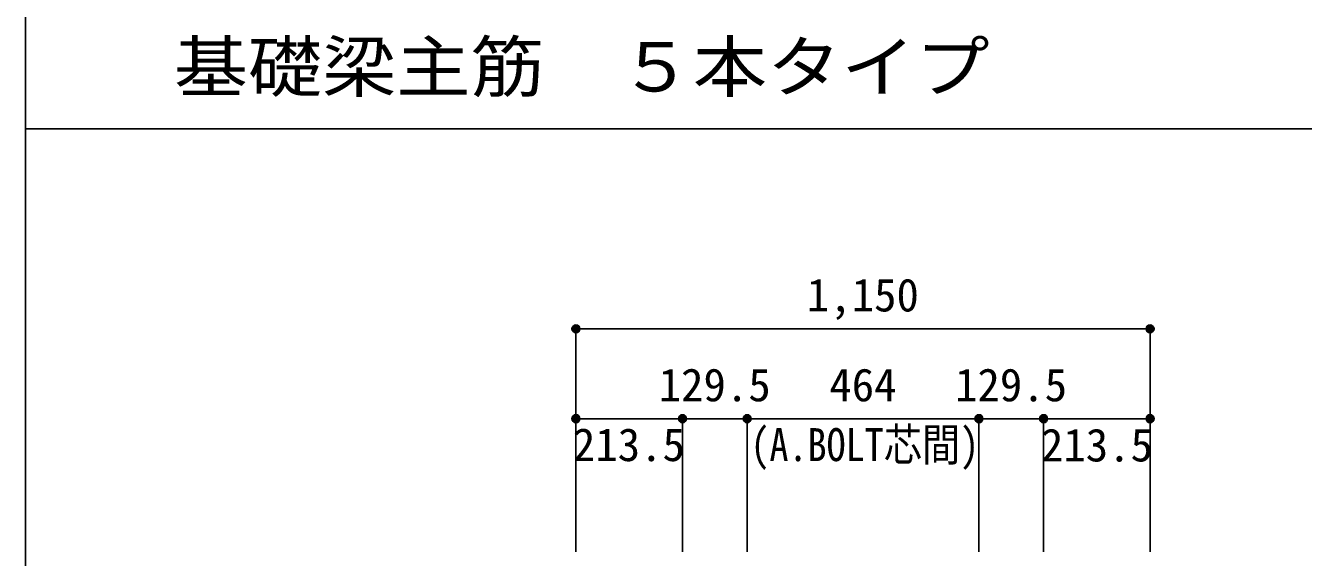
# Model space of a CAD drawing. Units: millimetres at full size, sheet at 1:30. Extents: x -5973 to 5954, y -4195 to 4201.
# Drawn here: x -5973 to -3414, y -1081 to -15 of the extents above; entities that cross this region are included whole.
import ezdxf
from ezdxf.enums import TextEntityAlignment as Align

# ---------------------------------------------------------------- set-up
doc = ezdxf.new("R2010")
doc.units = ezdxf.units.MM
doc.header["$LTSCALE"] = 30
doc.header["$PDMODE"] = 32
doc.header["$PDSIZE"] = 15
for name, color, linetype in [('0-7_文字', 4, 'Continuous'), ('0-D_寸法', 4, 'Continuous'), ('6-7_文字', 7, 'Continuous'), ('F-0_枠', 6, 'Continuous')]:
    doc.layers.add(name, color=color, linetype=linetype)
doc.styles.add('ＭＳ ゴシック', font='')
doc.styles.get('ＭＳ ゴシック').set_extended_font_data('MS Gothic')

msp = doc.modelspace()

# ---------------------------------------------------------------- linework, layer by layer
at = {"layer": '0-D_寸法'}
for p, q in [((-4870.8, -622.85), (-4870.8, -802.85)), ((-4870.8, -622.85), (-4870.8, -802.85)), ((-4870.8, -622.85), (-3720.8, -622.85)), ((-4870.8, -622.85), (-3720.8, -622.85)), ((-3720.8, -622.85), (-3720.8, -802.85)), ((-4870.8, -802.85), (-4870.8, -1069.89)), ((-4870.8, -802.85), (-4657.3, -802.85)), ((-4870.8, -802.85), (-4870.8, -1069.89)), ((-4657.3, -802.85), (-4657.3, -1069.89)), ((-4657.3, -802.85), (-4527.8, -802.85)), ((-4527.8, -802.85), (-4527.8, -1069.89)), ((-4527.8, -802.85), (-4063.8, -802.85)), ((-4063.8, -802.85), (-4063.8, -1069.89)), ((-4063.8, -802.85), (-3934.3, -802.85)), ((-3934.3, -802.85), (-3934.3, -1069.89)), ((-3934.3, -802.85), (-3720.8, -802.85)), ((-3720.8, -802.85), (-3720.8, -1069.89))]:
    msp.add_line(p, q, dxfattribs=at)
for centre, radius in [((-4870.8, -622.85), 8), ((-4870.8, -622.85), 7.2), ((-4870.8, -622.85), 6.4), ((-4870.8, -622.85), 5.6), ((-4870.8, -622.85), 4.8), ((-4870.8, -622.85), 4), ((-4870.8, -622.85), 3.2), ((-4870.8, -622.85), 2.4), ((-4870.8, -622.85), 1.6), ((-4870.8, -622.85), 0.8), ((-3720.8, -622.85), 8), ((-3720.8, -622.85), 7.2), ((-3720.8, -622.85), 6.4), ((-3720.8, -622.85), 5.6), ((-3720.8, -622.85), 4.8), ((-3720.8, -622.85), 4), ((-3720.8, -622.85), 3.2), ((-3720.8, -622.85), 2.4), ((-3720.8, -622.85), 1.6), ((-3720.8, -622.85), 0.8), ((-4870.8, -802.85), 8), ((-4870.8, -802.85), 7.2), ((-4870.8, -802.85), 6.4), ((-4870.8, -802.85), 5.6), ((-4870.8, -802.85), 4.8), ((-4870.8, -802.85), 4), ((-4870.8, -802.85), 3.2), ((-4870.8, -802.85), 2.4), ((-4870.8, -802.85), 1.6), ((-4870.8, -802.85), 0.8), ((-4657.3, -802.85), 8), ((-4657.3, -802.85), 7.2), ((-4657.3, -802.85), 6.4), ((-4657.3, -802.85), 5.6), ((-4657.3, -802.85), 4.8), ((-4657.3, -802.85), 4), ((-4657.3, -802.85), 3.2), ((-4657.3, -802.85), 2.4), ((-4657.3, -802.85), 1.6), ((-4657.3, -802.85), 0.8), ((-4527.8, -802.85), 8), ((-4527.8, -802.85), 7.2), ((-4527.8, -802.85), 6.4), ((-4527.8, -802.85), 5.6), ((-4527.8, -802.85), 4.8), ((-4527.8, -802.85), 4), ((-4527.8, -802.85), 3.2), ((-4527.8, -802.85), 2.4), ((-4527.8, -802.85), 1.6), ((-4527.8, -802.85), 0.8), ((-4063.8, -802.85), 8), ((-4063.8, -802.85), 7.2), ((-4063.8, -802.85), 6.4), ((-4063.8, -802.85), 5.6), ((-4063.8, -802.85), 4.8), ((-4063.8, -802.85), 4), ((-4063.8, -802.85), 3.2), ((-4063.8, -802.85), 2.4), ((-4063.8, -802.85), 1.6), ((-4063.8, -802.85), 0.8), ((-3934.3, -802.85), 8), ((-3934.3, -802.85), 7.2), ((-3934.3, -802.85), 6.4), ((-3934.3, -802.85), 5.6), ((-3934.3, -802.85), 4.8), ((-3934.3, -802.85), 4), ((-3934.3, -802.85), 3.2), ((-3934.3, -802.85), 2.4), ((-3934.3, -802.85), 1.6), ((-3934.3, -802.85), 0.8), ((-3720.8, -802.85), 8), ((-3720.8, -802.85), 7.2), ((-3720.8, -802.85), 6.4), ((-3720.8, -802.85), 5.6), ((-3720.8, -802.85), 4.8), ((-3720.8, -802.85), 4), ((-3720.8, -802.85), 3.2), ((-3720.8, -802.85), 2.4), ((-3720.8, -802.85), 1.6), ((-3720.8, -802.85), 0.8)]:
    msp.add_circle(centre, radius, dxfattribs=at)
at = {"layer": '0-D_寸法', "color": 7}
for p in [(-4870.8, -622.85), (-3720.8, -622.85), (-4870.8, -802.85), (-4657.3, -802.85), (-4527.8, -802.85), (-4063.8, -802.85), (-3934.3, -802.85), (-3720.8, -802.85)]:
    msp.add_point(p, dxfattribs=at)
at = {"layer": 'F-0_枠'}
msp.add_line((-5972.88, 4201.15), (-5972.88, -4195.24), dxfattribs=at)
at = {"layer": 'F-0_枠', "color": 2}
msp.add_line((-5972.88, -222.05), (3723.6, -222.05), dxfattribs=at)

# ---------------------------------------------------------------- texts
at = {"layer": '0-7_文字', "style": 'ＭＳ ゴシック', "width": 0.85}
msp.add_text('(A.BOLT芯間)', height=65.98, dxfattribs=at).set_placement((-4521.31, -907.62), align=Align.BOTTOM_LEFT)
at = {"layer": '0-D_寸法', "style": 'ＭＳ ゴシック'}
for s, p in [('1,150', (-4408.3, -607.85)), ('129.5', (-4705.05, -787.85)), ('464', (-4363.3, -787.85)), ('129.5', (-4111.55, -787.85)), ('213.5', (-4876.81, -907.67)), ('213.5', (-3939.48, -908.39))]:
    msp.add_text(s, height=65.98, dxfattribs=at).set_placement(p, align=Align.BOTTOM_LEFT)
at = {"layer": '6-7_文字', "color": 2, "style": 'ＭＳ ゴシック', "width": 1.1}
msp.add_text('\u3000\u3000基礎梁主筋\u3000５本タイプ', height=98.97, dxfattribs=at).set_placement((-5972.88, -177.05), align=Align.BOTTOM_LEFT)

doc.saveas('drawing.dxf')
